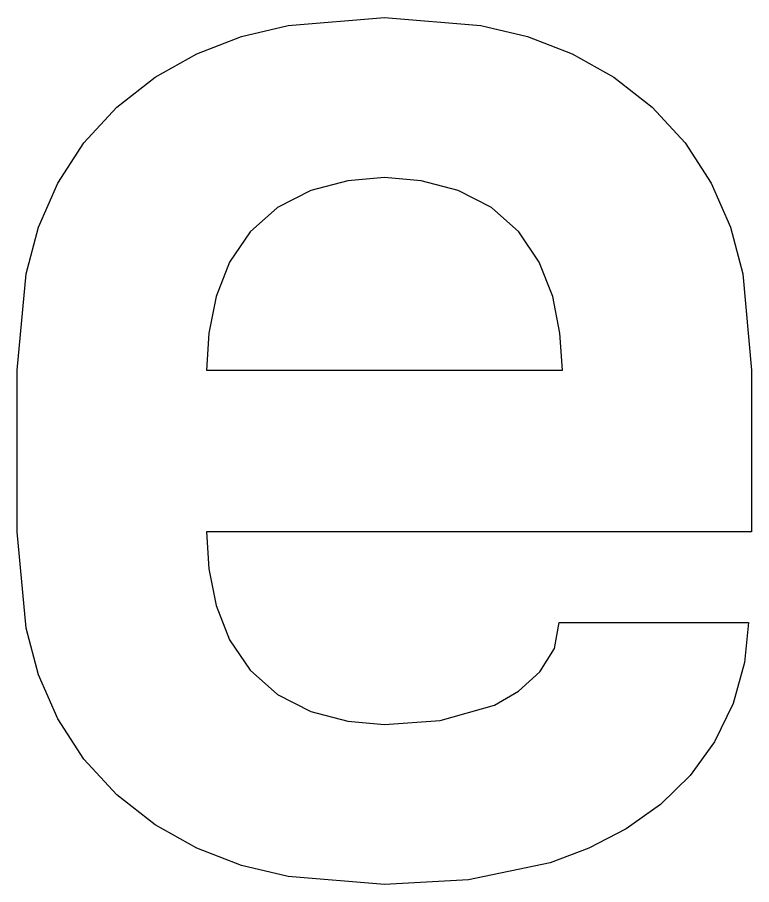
# Model space of a CAD drawing. Extents: x 2.5 to 13.9, y -9.4 to -3.9.
# Drawn here: x 8.7729 to 9.023, y -6.1743 to -5.8791 of the extents above; entities that cross this region are included whole.
import ezdxf

# ---------------------------------------------------------------- set-up
doc = ezdxf.new("R2010")
doc.units = 0
doc.header["$MEASUREMENT"] = 0
doc.layers.add('BLACK', color=7, linetype='CONTINUOUS')

msp = doc.modelspace()

# ---------------------------------------------------------------- linework, layer by layer
at = {"layer": 'BLACK', "linetype": 'CONTINUOUS'}
for p, q in [((8.86516, -5.88185), (8.89795, -5.87908)), ((8.89795, -5.87908), (8.93072, -5.88185)), ((8.84924, -5.88564), (8.86516, -5.88185)), ((8.93072, -5.88185), (8.94663, -5.88564)), ((8.83403, -5.89149), (8.84924, -5.88564)), ((8.94663, -5.88564), (8.96183, -5.89149)), ((8.81983, -5.89944), (8.83403, -5.89149)), ((8.96183, -5.89149), (8.97605, -5.89944)), ((8.80677, -5.90966), (8.81983, -5.89944)), ((8.97605, -5.89944), (8.98909, -5.90966)), ((8.79554, -5.92181), (8.80677, -5.90966)), ((8.98909, -5.90966), (9.00034, -5.92181)), ((8.78667, -5.93555), (8.79554, -5.92181)), ((9.00034, -5.92181), (9.00921, -5.93555)), ((8.89795, -5.93363), (8.88541, -5.93472)), ((8.91049, -5.93472), (8.89795, -5.93363)), ((8.78015, -5.95055), (8.78667, -5.93555)), ((8.88541, -5.93472), (8.87288, -5.93803)), ((8.923, -5.93803), (8.91049, -5.93472)), ((9.00921, -5.93555), (9.01575, -5.95055)), ((8.87288, -5.93803), (8.86148, -5.94377)), ((8.93441, -5.94377), (8.923, -5.93803)), ((8.86148, -5.94377), (8.85223, -5.95207)), ((8.94365, -5.95207), (8.93441, -5.94377)), ((8.77595, -5.96639), (8.78015, -5.95055)), ((9.01575, -5.95055), (9.01995, -5.96639)), ((8.85223, -5.95207), (8.84521, -5.96238)), ((8.95067, -5.96238), (8.94365, -5.95207)), ((8.84521, -5.96238), (8.84064, -5.97411)), ((8.95522, -5.97411), (8.95067, -5.96238)), ((8.77292, -5.99916), (8.77595, -5.96639)), ((9.01995, -5.96639), (9.02298, -5.99916)), ((8.84064, -5.97411), (8.83817, -5.98658)), ((8.95771, -5.98658), (8.95522, -5.97411)), ((8.83817, -5.98658), (8.83735, -5.99916)), ((8.95853, -5.99916), (8.95771, -5.98658)), ((8.77292, -6.05423), (8.77292, -5.99916)), ((8.83735, -5.99916), (8.95853, -5.99916)), ((9.02298, -5.99916), (9.02298, -6.05423)), ((8.77595, -6.08702), (8.77292, -6.05423)), ((9.02298, -6.05423), (8.83735, -6.05423)), ((8.83735, -6.05423), (8.83817, -6.06682)), ((8.83817, -6.06682), (8.84064, -6.07931)), ((8.84064, -6.07931), (8.8452, -6.09102)), ((8.78015, -6.10286), (8.77595, -6.08702)), ((8.9558, -6.09391), (8.95743, -6.0851)), ((8.95743, -6.0851), (9.02188, -6.0851)), ((9.02188, -6.0851), (9.02059, -6.09874)), ((8.8452, -6.09102), (8.85223, -6.10133)), ((8.95082, -6.10191), (8.9558, -6.09391)), ((9.02059, -6.09874), (9.01664, -6.11263)), ((8.85223, -6.10133), (8.86148, -6.10963)), ((8.94362, -6.10846), (8.95082, -6.10191)), ((8.78667, -6.11787), (8.78015, -6.10286)), ((8.86148, -6.10963), (8.87288, -6.11539)), ((8.93538, -6.11318), (8.94362, -6.10846)), ((8.91694, -6.11842), (8.93538, -6.11318)), ((9.01664, -6.11263), (9.01033, -6.12569)), ((8.87288, -6.11539), (8.88541, -6.1187)), ((8.79554, -6.13161), (8.78667, -6.11787)), ((8.88541, -6.1187), (8.89795, -6.11979)), ((8.89795, -6.11979), (8.91694, -6.11842)), ((9.01033, -6.12569), (9.00202, -6.13715)), ((8.80677, -6.14376), (8.79554, -6.13161)), ((9.00202, -6.13715), (8.99193, -6.14705)), ((8.81983, -6.15396), (8.80677, -6.14376)), ((8.99193, -6.14705), (8.98026, -6.15532)), ((8.83403, -6.16193), (8.81983, -6.15396)), ((8.98026, -6.15532), (8.96757, -6.16194)), ((8.84924, -6.16777), (8.83403, -6.16193)), ((8.96757, -6.16194), (8.9544, -6.16688)), ((8.9544, -6.16688), (8.92658, -6.17265)), ((8.86516, -6.17155), (8.84924, -6.16777)), ((8.89795, -6.17431), (8.86516, -6.17155)), ((8.92658, -6.17265), (8.89795, -6.17431))]:
    msp.add_line(p, q, dxfattribs=at)

doc.saveas('drawing.dxf')
